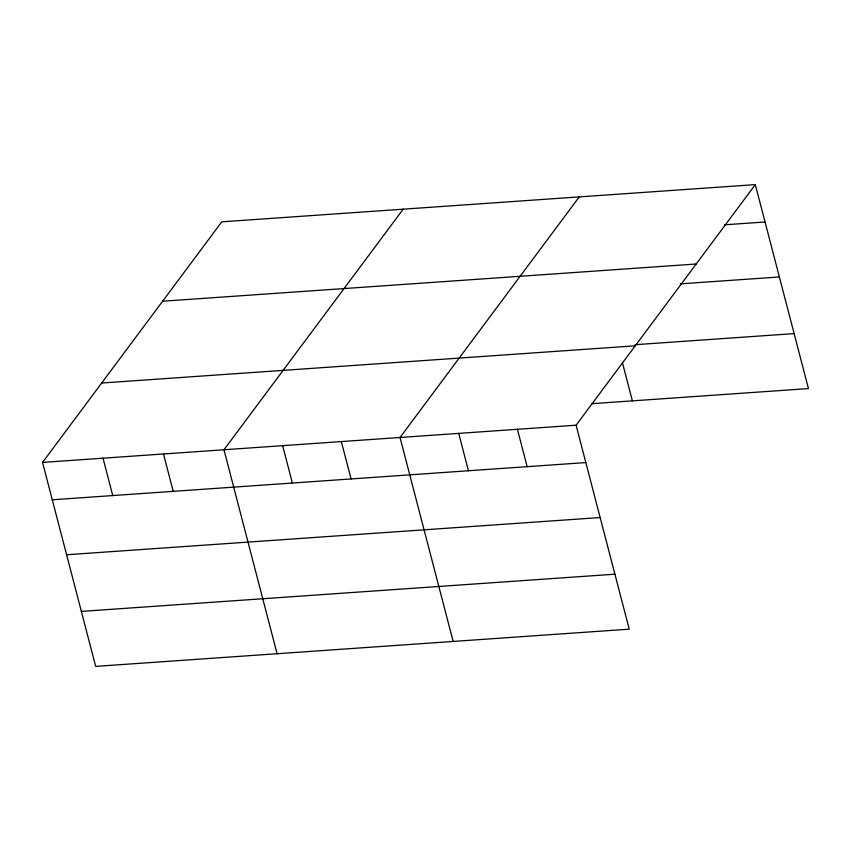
<?xml version="1.0" encoding="UTF-8"?>
<svg xmlns="http://www.w3.org/2000/svg" width="851" height="851" viewBox="0 0 851 851"><rect width="100%" height="100%" fill="white"/><g stroke="black" fill="none" stroke-linecap="round" stroke-linejoin="round"><path stroke-width="1.28" d="M755.316 184.614L576.095 425.202L629.229 629.166L95.684 666.386L42.55 462.412L221.771 221.834L755.316 184.614L808.45 388.588L591.945 403.682M403.183 209.176L223.962 449.764L277.086 653.728M579.254 196.9L400.023 437.488L453.157 641.452M724.627 224.802L765.049 221.983M162.626 301.222L696.182 264.012M680.257 283.872L779.378 276.958M635.016 344.708L794.132 333.603M101.694 383.024L635.24 345.814M42.55 462.412L576.095 425.202M52.283 499.782L585.828 462.572M66.601 554.756L600.157 517.546M81.356 611.401L614.911 574.191M622.389 362.505L632.378 400.864M517.408 429.298L527.141 466.667M458.721 433.393L468.454 470.763M341.336 441.573L351.069 478.943M282.649 445.669L292.382 483.038M163.488 453.977L173.221 491.346M103.024 458.2L112.757 495.569"/></g></svg>
